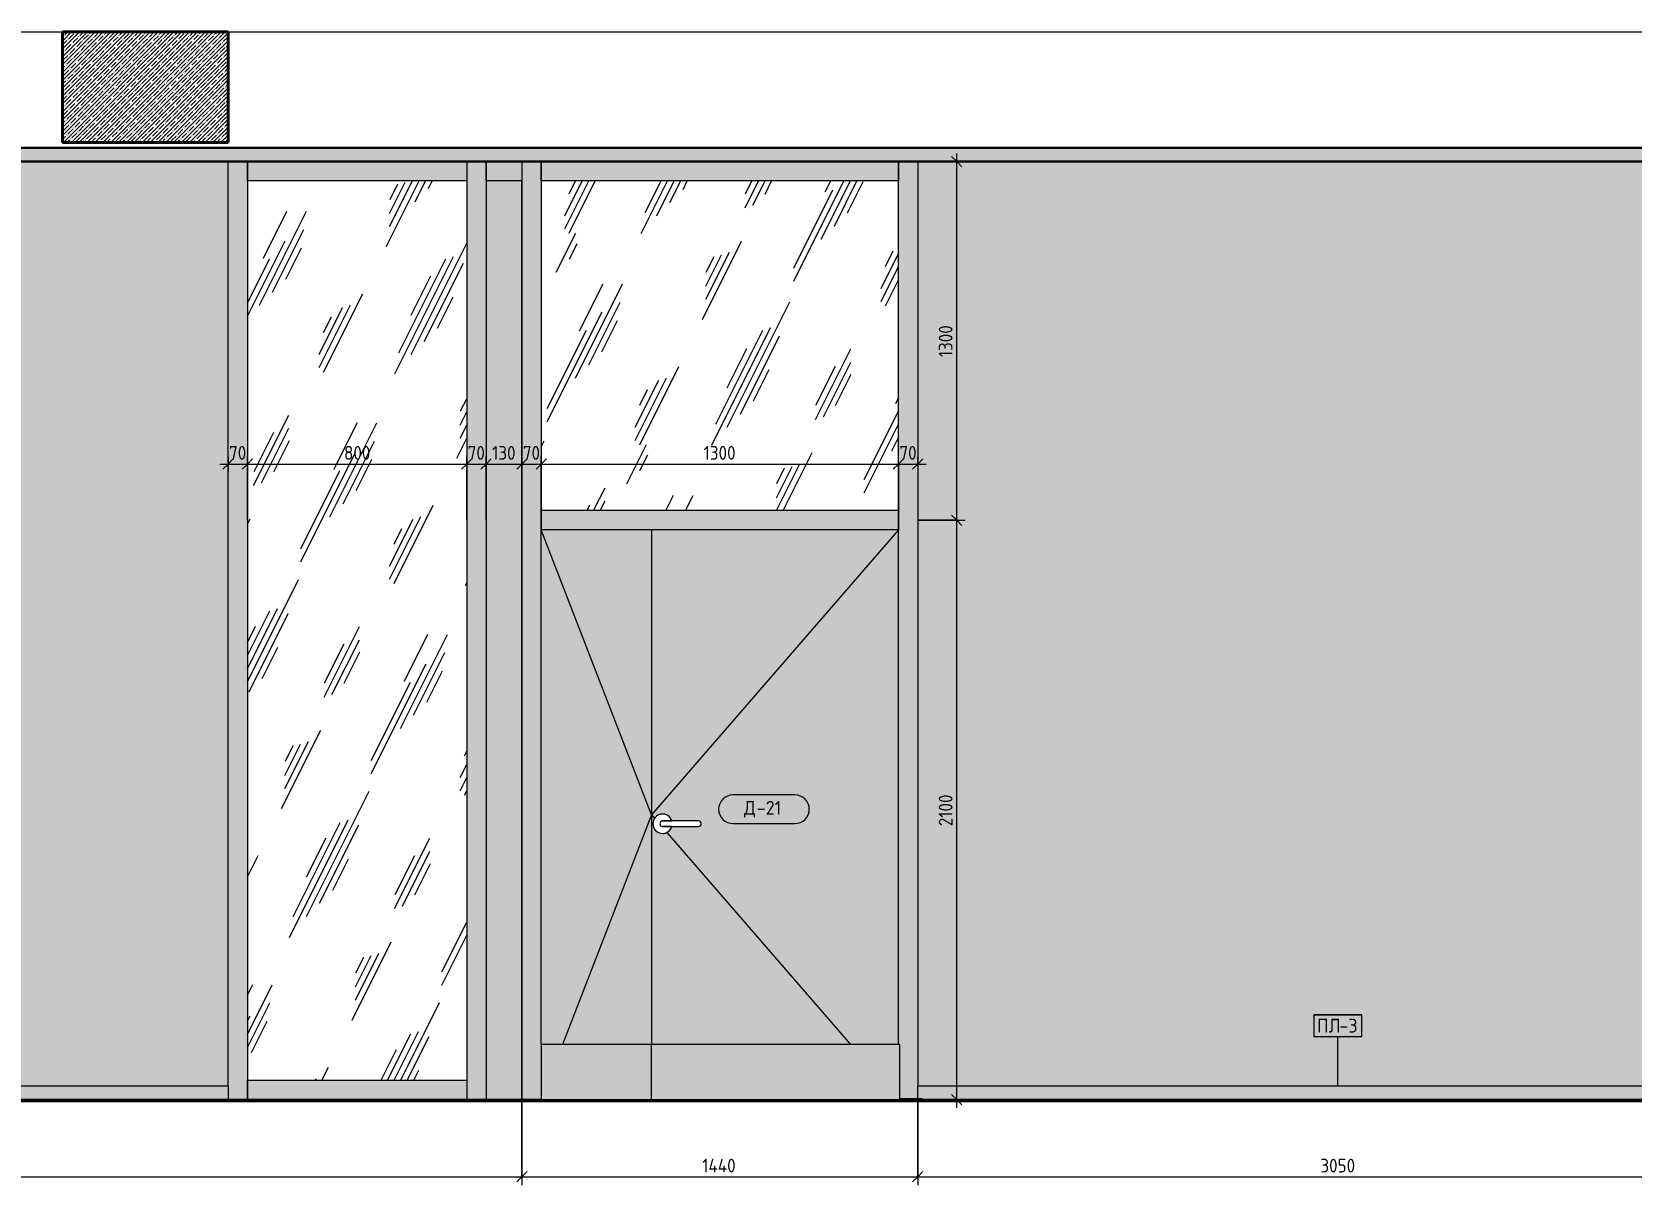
# Model space of a CAD drawing. Header units: millimetres. Extents: x 17333 to 113510, y -1987 to 15924.
# Drawn here: x 95880 to 101677, y 8091 to 12270 of the extents above; entities that cross this region are included whole.
import ezdxf

# ---------------------------------------------------------------- set-up
doc = ezdxf.new("R2010")
doc.units = ezdxf.units.MM
for name, color, linetype, lineweight in [('A-ANNO-DIMS', 7, 'Continuous', 9), ('A-ANNO-DIMS-25', 7, 'Continuous', 9), ('A-DETL', 7, 'Continuous', 9), ('A-DOOR', 7, 'Continuous', 9), ('A-DOOR-IDEN', 7, 'Continuous', 9), ('A-FLOR', 7, 'Continuous', 9), ('A-GENM', 7, 'Continuous', 9), ('A-GENM-IDEN', 7, 'Continuous', 9), ('A-GLAZ-CURT', 7, 'Continuous', 9), ('A-GLAZ-CWMG', 7, 'Continuous', 9), ('A-WALL-PATT', 7, 'Continuous', 9), ('I-WALL', 7, 'Continuous', 9)]:
    doc.layers.add(name, color=color, linetype=linetype, lineweight=lineweight)
for name, color, linetype, lineweight, true_color in [('A-CLNG-1', 7, 'Continuous', 9, 0x787878), ('A-CLNG-FNSH-1', 7, 'Continuous', 30, 0x3c3c3c), ('A-DETL-GENF-1', 7, 'Continuous', 9, 0xffffff), ('A-FLOR-1', 7, 'Continuous', 9, 0x787878), ('A-FLOR-FNSH-1', 7, 'Continuous', 30, 0x3c3c3c), ('A-FLOR-FNSH-3', 7, 'Continuous', 40, 0x3c3c3c)]:
    doc.layers.add(name, color=color, linetype=linetype, lineweight=lineweight, true_color=true_color)
doc.styles.add('GOST Common_2', font='GOST_Common.ttf', dxfattribs={"height": 50})
doc.styles.add('ISOCPEUR_3', font='isocpeur.ttf', dxfattribs={"width": 0.9, "height": 50})
doc.dimstyles.new('ISO-2_0_0_9К_Средний_округл2_1', dxfattribs={"dimscale": 304.8, "dimtxt": 49.799059, "dimasz": 0.123031, "dimexe": 0.098425, "dimexo": 0, "dimgap": 0, "dimtad": 1, "dimdec": 0, "dimrnd": 10, "dimzin": 0, "dimdsep": 46, "dimtxsty": 'ISOCPEUR_3', "dimblk1": 'OBLIQUE', "dimblk2": 'OBLIQUE', "dimsah": 1, "dimcen": 0.09, "dimdle": 0.098425, "dimazin": 0, "dimtfac": 1, "dimtdec": 4, "dimtix": 1, "dimtmove": 0, "dimatfit": 3, "dimfxl": 1, "dimtvp": 1, "dimtolj": 1, "dimtzin": 0, "dimarcsym": 2})
pattern_1 = [(63.435, (63.5, 31.75), (-255.583, 766.7475), [317.5, -190.5, 317.5, -190.5, -403.903]), (63.435, (63.5, 31.75), (-255.583, 766.7475), [-1016, 127, -276.903]), (63.435, (47.6, 47.6), (-255.583, 766.7475), [254, -317.5, 190.5, -190.5, -467.403]), (63.435, (47.6, 47.6), (-255.583, 766.7475), [-952.5, 222.25, -245.153]), (63.435, (47.6, 95.25), (-255.583, 766.7475), [190.5, -381, 127, -190.5, -530.903]), (63.435, (47.6, 95.25), (-255.583, 766.7475), [-889, 285.75, -245.153]), (63.435, (95.25, 47.6), (-255.583, 766.7475), [190.5, -381, 158.75, -6404.653]), (63.435, (142.9, 95.25), (-255.583, 766.7475), [95.25, -476.25, 63.5, -6499.903]), (63.435, (63.5, 174.6), (-255.583, 766.7475), [63.5, -476.25, 63.5, -254, -562.653]), (63.435, (63.5, 174.6), (-255.583, 766.7475), [-857.25, 158.75, -403.903]), (63.435, (349.25, 127), (-255.583, 766.7475), [317.5, -476.25, 381, -251.503]), (63.435, (349.25, 79.4), (-255.583, 766.7475), [444.5, -317.5, 476.25, -188.003]), (63.435, (381, 95.25), (-255.583, 766.7475), [508, -254, 381, -276.903]), (63.435, (428.6, 142.9), (-255.583, 766.7475), [317.5, -444.5, 254, -403.903]), (63.435, (381, 238.1), (-255.583, 766.7475), [158.75, -635, 190.5, -435.653]), (63.435, (476.25, 190.5), (-255.583, 766.7475), [127, -635, 127, -530.903])]

# ---------------------------------------------------------------- blocks, each defined once
blk = doc.blocks.new('Плинтус - Плинтус темный _ст_школа_-33413382-Развертка 3_18-4')
at = {"layer": 'A-GENM'}
blk.add_hatch(color=256, dxfattribs=at).paths.add_polyline_path([(-33995.4, 8400), (-33010, 8400), (-33010, 8450), (-38504, 8450), (-38504, 8410), (-38498.9, 8410), (-38498.9, 8404), (-38504, 8404), (-38504, 8402), (-37568, 8402), (-37568, 8400), (-34563.5, 8400)])
for p, q in [((-38504, 8450), (-33010, 8450)), ((-33010, 8450), (-33010, 8400))]:
    blk.add_line(p, q, dxfattribs=at)
blk = doc.blocks.new('Плинтус - Плинтус темный _ст_школа_-33413198-Развертка 3_18-4')
at = {"layer": 'A-GENM'}
blk.add_hatch(color=256, dxfattribs=at).paths.add_polyline_path([(-27745.9, 8400), (-27465, 8400), (-27465, 8450), (-30510, 8450), (-30510, 8402), (-30494.4, 8402), (-30494.4, 8400), (-28314, 8400)])
for p, q in [((-30510, 8450), (-27465, 8450)), ((-30510, 8402), (-30510, 8450)), ((-27465, 8450), (-27465, 8400))]:
    blk.add_line(p, q, dxfattribs=at)
blk = doc.blocks.new('Прямоугольный импост - 50 x 70 мм-31700031-Развертка 3_18-4')
at = {"layer": 'A-GLAZ-CWMG'}
blk.add_hatch(color=256, dxfattribs=at).paths.add_polyline_path([(-32990, 8400), (-32940, 8400), (-32940, 10500), (-33010, 10500), (-33010, 8400)])
blk.add_line((-32940, 10500), (-32940, 8400), dxfattribs=at)
blk = doc.blocks.new('Дверь_Витражная_остекление_ - ДВН_ДАО_Главный вход_1200 в свету-31742133-Развертка 3_18-4')
at = {"layer": 'A-DOOR'}
blk.add_hatch(color=256, dxfattribs=at).paths.add_polyline_path([(-31875, 8600), (-31475, 8600), (-31475, 10465), (-31875, 10465), (-31875, 10332.6)])
h = blk.add_hatch(color=256, dxfattribs=at)
h.paths.add_polyline_path([(-31475, 8600), (-30580, 8600), (-30580, 10465), (-31475, 10465), (-31475, 9363.7)])
h.paths.add_polyline_path([(-31435, 9365), (-31444.5, 9366.3), (-31452.8, 9369.9), (-31459.9, 9375.4), (-31465.4, 9382.7), (-31468.8, 9391), (-31470, 9400), (-31468.8, 9409.1), (-31465.3, 9417.5), (-31459.7, 9424.7), (-31452.5, 9430.3), (-31444.1, 9433.8), (-31435, 9435), (-31425.9, 9433.8), (-31417.5, 9430.3), (-31409.9, 9424.3), (-31404.7, 9417.5), (-31401.5, 9410), (-31303.6, 9409.8), (-31301.4, 9409.2), (-31299.7, 9408.4), (-31297.7, 9406.7), (-31296.3, 9405), (-31295.3, 9402.6), (-31295, 9400), (-31295.3, 9397.4), (-31296.9, 9394.3), (-31297.9, 9392.9), (-31300.5, 9391.1), (-31302.4, 9390.3), (-31306.1, 9390), (-31401.5, 9390), (-31405.1, 9381.7), (-31410.8, 9374.7), (-31418.1, 9369.3), (-31426.5, 9366), (-31435, 9365)])
for p, q in [((-31875, 8600), (-31875, 10465)), ((-31475, 10465), (-31875, 10465)), ((-30580, 10465), (-31475, 9432.5)), ((-31475, 10465), (-31475, 8600)), ((-31475, 9432.5), (-31463.8, 9419.5)), ((-31305, 9410), (-31435, 9410)), ((-31435, 9410), (-31401.5, 9410)), ((-31320, 9410), (-31420, 9410)), ((-31435, 9390), (-31305, 9390)), ((-31401.5, 9390), (-31435, 9390)), ((-31420, 9390), (-31320, 9390)), ((-31419.7, 9368.7), (-30753.4, 8600))]:
    blk.add_line(p, q, dxfattribs=at)
at = {"layer": 'A-DOOR', "flags": 128}
for points in [[(-31420, 9410), (-31420.6, 9410), (-31421.2, 9410), (-31421.8, 9410), (-31422.4, 9410), (-31423, 9410), (-31423.6, 9410), (-31424.1, 9410), (-31424.7, 9410), (-31425.3, 9410), (-31425.8, 9410), (-31426.4, 9410), (-31426.9, 9410), (-31427.5, 9410), (-31428, 9410), (-31428.5, 9410), (-31429, 9410), (-31429.4, 9410), (-31429.9, 9410), (-31430.3, 9410), (-31430.8, 9410), (-31431.2, 9410), (-31431.6, 9410), (-31431.9, 9410), (-31432.3, 9410), (-31432.6, 9410), (-31432.9, 9410), (-31433.2, 9410), (-31433.5, 9410), (-31433.8, 9410), (-31434, 9410), (-31434.2, 9410), (-31434.4, 9410), (-31434.5, 9410), (-31434.7, 9410), (-31434.8, 9410), (-31434.9, 9410), (-31434.9, 9410), (-31435, 9410), (-31435, 9410)], [(-31305, 9410), (-31305, 9410), (-31305.1, 9410), (-31305.2, 9410), (-31305.3, 9410), (-31305.4, 9410), (-31305.6, 9410), (-31305.8, 9410), (-31306, 9410), (-31306.2, 9410), (-31306.4, 9410), (-31306.7, 9410), (-31307, 9410), (-31307.3, 9410), (-31307.6, 9410), (-31308, 9410), (-31308.3, 9410), (-31308.7, 9410), (-31309.1, 9410), (-31309.5, 9410), (-31310, 9410), (-31310.4, 9410), (-31310.9, 9410), (-31311.4, 9410), (-31311.9, 9410), (-31312.4, 9410), (-31312.9, 9410), (-31313.5, 9410), (-31314, 9410), (-31314.6, 9410), (-31315.1, 9410), (-31315.7, 9410), (-31316.3, 9410), (-31316.9, 9410), (-31317.5, 9410), (-31318, 9410), (-31318.6, 9410), (-31319.2, 9410), (-31319.8, 9410), (-31320, 9410)], [(-31435, 9390), (-31435, 9390), (-31434.9, 9390), (-31434.8, 9390), (-31434.7, 9390), (-31434.6, 9390), (-31434.4, 9390), (-31434.2, 9390), (-31434, 9390), (-31433.8, 9390), (-31433.6, 9390), (-31433.3, 9390), (-31433, 9390), (-31432.7, 9390), (-31432.4, 9390), (-31432, 9390), (-31431.7, 9390), (-31431.3, 9390), (-31430.9, 9390), (-31430.5, 9390), (-31430, 9390), (-31429.6, 9390), (-31429.1, 9390), (-31428.6, 9390), (-31428.1, 9390), (-31427.6, 9390), (-31427.1, 9390), (-31426.5, 9390), (-31426, 9390), (-31425.4, 9390), (-31424.9, 9390), (-31424.3, 9390), (-31423.7, 9390), (-31423.1, 9390), (-31422.5, 9390), (-31422, 9390), (-31421.4, 9390), (-31420.8, 9390), (-31420.2, 9390), (-31420, 9390)], [(-31320, 9390), (-31319.4, 9390), (-31318.8, 9390), (-31318.2, 9390), (-31317.6, 9390), (-31317, 9390), (-31316.4, 9390), (-31315.9, 9390), (-31315.3, 9390), (-31314.7, 9390), (-31314.2, 9390), (-31313.6, 9390), (-31313.1, 9390), (-31312.5, 9390), (-31312, 9390), (-31311.5, 9390), (-31311, 9390), (-31310.6, 9390), (-31310.1, 9390), (-31309.7, 9390), (-31309.2, 9390), (-31308.8, 9390), (-31308.4, 9390), (-31308.1, 9390), (-31307.7, 9390), (-31307.4, 9390), (-31307.1, 9390), (-31306.8, 9390), (-31306.5, 9390), (-31306.2, 9390), (-31306, 9390), (-31305.8, 9390), (-31305.6, 9390), (-31305.5, 9390), (-31305.3, 9390), (-31305.2, 9390), (-31305.1, 9390), (-31305.1, 9390), (-31305, 9390), (-31305, 9390)]]:
    blk.add_lwpolyline(points, dxfattribs=at)
at = {"layer": 'A-DOOR'}
for centre, radius, start, end in [((-31435, 9400), 35, 16.60155, 180), ((-31435, 9400), 35, 180, 343.39845), ((-31435, 9400), 35, 120, 120.63567), ((-31435, 9400), 10, 90, 270), ((-31435, 9400), 10, 90, 270), ((-31435, 9400), 35, 98.57665, 105), ((-31435, 9400), 35, 83.54466, 90), ((-31435, 9400), 35, 68.54049, 75.51214), ((-31435, 9400), 35, 53.55435, 60.58518), ((-31435, 9400), 35, 38.58053, 45.65819), ((-31435, 9400), 35, 23.85004, 30.73116), ((-31305, 9400), 10, 270, 90), ((-31435, 9400), 35, 239.36433, 240), ((-31435, 9400), 35, 255, 261.42335), ((-31435, 9400), 35, 270, 276.45534), ((-31435, 9400), 35, 284.48786, 291.45951), ((-31435, 9400), 35, 299.41482, 306.44565), ((-31435, 9400), 35, 314.34181, 321.41947), ((-31435, 9400), 35, 329.26884, 336.14996)]:
    blk.add_arc(centre, radius, start, end, dxfattribs=at)
blk = doc.blocks.new('Прямоугольный импост - 50 x 70 мм-31720913-Развертка 3_18-4')
at = {"layer": 'A-GLAZ-CWMG'}
blk.add_hatch(color=256, dxfattribs=at).paths.add_polyline_path([(-32145, 11730), (-32145, 11800), (-32940, 11800), (-32940, 11730), (-32859.1, 11730)])
for p, q in [((-32940, 11730), (-32940, 11800)), ((-32145, 11800), (-32145, 11730)), ((-32145, 11730), (-32940, 11730))]:
    blk.add_line(p, q, dxfattribs=at)
blk = doc.blocks.new('Системная панель - Стемалит - 40мм-32257327-Развертка 3_18-4')
at = {"layer": 'A-GLAZ-CURT'}
blk.add_hatch(color=256, dxfattribs=at).paths.add_polyline_path([(-32075, 8400), (-31984.5, 8400), (-31984.5, 8402), (-31945, 8402), (-31945, 11730), (-32075, 11730), (-32075, 8402)])
for p, q in [((-31945, 11730), (-32075, 11730)), ((-32075, 11730), (-32075, 10500)), ((-31945, 10500), (-31945, 11730)), ((-32075, 10500), (-32075, 8400)), ((-31945, 8402), (-31945, 10500))]:
    blk.add_line(p, q, dxfattribs=at)
blk = doc.blocks.new('Прямоугольный импост - 50 x 70 мм-31701710-Развертка 3_18-4')
at = {"layer": 'A-GLAZ-CWMG'}
blk.add_hatch(color=256, dxfattribs=at).paths.add_polyline_path([(-30580, 11730), (-30580, 11800), (-31875, 11800), (-31875, 11730), (-30586.6, 11730)])
for p, q in [((-31875, 11730), (-31875, 11800)), ((-30580, 11800), (-30580, 11730)), ((-30580, 11730), (-31875, 11730))]:
    blk.add_line(p, q, dxfattribs=at)
blk = doc.blocks.new('Прямоугольный импост - 50 x 70 мм-31687886-Развертка 3_18-4')
at = {"layer": 'A-GLAZ-CWMG'}
blk.add_hatch(color=256, dxfattribs=at).paths.add_polyline_path([(-31908.9, 8402), (-31875, 8402), (-31875, 10500), (-31945, 10500), (-31945, 8402)])
for p, q in [((-31945, 10500), (-31945, 8402)), ((-31875, 10500), (-31875, 10465))]:
    blk.add_line(p, q, dxfattribs=at)
blk = doc.blocks.new('Системная панель - Стекло - 40мм-32257328-Развертка 3_18-4')
at = {"layer": 'A-GLAZ-CURT'}
h = blk.add_hatch(dxfattribs=at)
h.set_pattern_fill('FP_17', color=256, style=0, pattern_type=2)
h.set_pattern_definition(pattern_1)
h.paths.add_polyline_path([(-30955.7, 10535), (-30580, 10535), (-30580, 11730), (-31875, 11730), (-31875, 10535), (-31475, 10535)])
blk = doc.blocks.new('Прямоугольный импост - 50 x 70 мм-31701779-Развертка 3_18-4')
at = {"layer": 'A-GLAZ-CWMG'}
blk.add_hatch(color=256, dxfattribs=at).paths.add_polyline_path([(-30531.2, 8402), (-30510, 8402), (-30510, 10500), (-30580, 10500), (-30580, 8600), (-30575, 8600), (-30575, 8402)])
blk.add_line((-30580, 8600), (-30580, 10500), dxfattribs=at)
blk = doc.blocks.new('Прямоугольный импост - 50 x 70 мм-31693698-Развертка 3_18-4')
at = {"layer": 'A-GLAZ-CWMG'}
blk.add_hatch(color=256, dxfattribs=at).paths.add_polyline_path([(-31722.8, 10465), (-30580, 10465), (-30580, 10535), (-31875, 10535), (-31875, 10465)])
for p, q in [((-31875, 10465), (-31875, 10535)), ((-30580, 10535), (-31875, 10535)), ((-30580, 10535), (-30580, 10465)), ((-30580, 10465), (-31475, 10465))]:
    blk.add_line(p, q, dxfattribs=at)
blk = doc.blocks.new('Прямоугольный импост - 50 x 70 мм-32257329-Развертка 3_18-4')
at = {"layer": 'A-GLAZ-CWMG'}
blk.add_hatch(color=256, dxfattribs=at).paths.add_polyline_path([(-32990, 10500), (-32940, 10500), (-32940, 11800), (-33010, 11800), (-33010, 10500)])
blk.add_line((-32940, 11800), (-32940, 10500), dxfattribs=at)
blk = doc.blocks.new('Прямоугольный импост - 50 x 70 мм-32257330-Развертка 3_18-4')
at = {"layer": 'A-GLAZ-CWMG'}
blk.add_hatch(color=256, dxfattribs=at).paths.add_polyline_path([(-30580, 10500), (-30510, 10500), (-30510, 11800), (-30580, 11800), (-30580, 11132.1)])
blk.add_line((-30580, 10500), (-30580, 11800), dxfattribs=at)
blk = doc.blocks.new('Прямоугольный импост - 50 x 70 мм-32257325-Развертка 3_18-4')
at = {"layer": 'A-GLAZ-CWMG'}
blk.add_hatch(color=256, dxfattribs=at).paths.add_polyline_path([(-31875, 10500), (-31875, 11800), (-31945, 11800), (-31945, 10500)])
for p, q in [((-31945, 11800), (-31945, 10500)), ((-31875, 11800), (-31875, 10500))]:
    blk.add_line(p, q, dxfattribs=at)
blk = doc.blocks.new('Системная панель - Стекло - 40мм-32257331-Развертка 3_18-4')
at = {"layer": 'A-GLAZ-CURT'}
h = blk.add_hatch(dxfattribs=at)
h.set_pattern_fill('FP_17', color=256, style=0, pattern_type=2)
h.set_pattern_definition(pattern_1)
h.paths.add_polyline_path([(-32145, 8470), (-32145, 11730), (-32940, 11730), (-32940, 8470), (-32859.1, 8470)])
blk = doc.blocks.new('Прямоугольный импост - 50 x 70 мм-31701712-Развертка 3_18-4')
at = {"layer": 'A-GLAZ-CWMG'}
blk.add_hatch(color=256, dxfattribs=at).paths.add_polyline_path([(-31945, 11730), (-31945, 11800), (-32075, 11800), (-32075, 11730)])
for p, q in [((-32075, 11730), (-32075, 11800)), ((-31945, 11800), (-31945, 11730)), ((-31945, 11730), (-32075, 11730))]:
    blk.add_line(p, q, dxfattribs=at)
blk = doc.blocks.new('Прямоугольный импост - 50 x 70 мм-31702100-Развертка 3_18-4')
at = {"layer": 'A-GLAZ-CWMG'}
blk.add_hatch(color=256, dxfattribs=at).paths.add_polyline_path([(-32075, 8400), (-32075, 10500), (-32145, 10500), (-32145, 8400)])
for p, q in [((-32145, 10500), (-32145, 8400)), ((-32075, 10500), (-32075, 8400))]:
    blk.add_line(p, q, dxfattribs=at)
blk = doc.blocks.new('Прямоугольный импост - 50 x 70 мм-32257326-Развертка 3_18-4')
at = {"layer": 'A-GLAZ-CWMG'}
blk.add_hatch(color=256, dxfattribs=at).paths.add_polyline_path([(-32075, 10500), (-32075, 11800), (-32145, 11800), (-32145, 10500)])
for p, q in [((-32145, 11800), (-32145, 10500)), ((-32075, 11800), (-32075, 10500))]:
    blk.add_line(p, q, dxfattribs=at)
blk = doc.blocks.new('Прямоугольный импост - 50 x 70 мм-31720914-Развертка 3_18-4')
at = {"layer": 'A-GLAZ-CWMG'}
blk.add_hatch(color=256, dxfattribs=at).paths.add_polyline_path([(-32940, 8400), (-32145, 8400), (-32145, 8470), (-32940, 8470)])
for p, q in [((-32940, 8400), (-32940, 8470)), ((-32940, 8470), (-32145, 8470)), ((-32145, 8470), (-32145, 8400))]:
    blk.add_line(p, q, dxfattribs=at)
blk = doc.blocks.new('DIMBLOCK55-Развертка 3_18-4')
at = {"layer": 'A-ANNO-DIMS-25'}
for p, q in [((91081.4, 8400), (91081.4, 8090.5)), ((91081.4, 8120.5), (91081.4, 8400)), ((97656.4, 8400), (97656.4, 8090.5)), ((97656.4, 8120.5), (97656.4, 8400)), ((91051.4, 8120.5), (97656.4, 8120.5))]:
    blk.add_line(p, q, dxfattribs=at)
at = {"layer": 'A-ANNO-DIMS-25', "lineweight": 20}
for p, q in [((91081.4, 8120.5), (91062.6, 8101.8)), ((91081.4, 8120.5), (91100.1, 8139.3)), ((97656.4, 8120.5), (97637.6, 8101.8)), ((97656.4, 8120.5), (97675.1, 8139.3))]:
    blk.add_line(p, q, dxfattribs=at)
at = {"layer": 'A-ANNO-DIMS-25', "color": 0, "insert": (94305.7, 8185.8), "char_height": 50, "width": 151.696, "attachment_point": 1, "line_spacing_factor": 1.149209, "style": 'ISOCPEUR_3'}
blk.add_mtext('6580', dxfattribs=at)
blk = doc.blocks.new('_Oblique')
at = {"color": 0, "linetype": 'ByBlock', "lineweight": -2}
blk.add_line((-0.5, -0.5), (0.5, 0.5), dxfattribs=at)
blk = doc.blocks.new('DIMBLOCK56-Развертка 3_18-4')
at = {"layer": 'A-ANNO-DIMS-25'}
for p, q in [((97656.4, 8400), (97656.4, 8090.5)), ((97656.4, 8120.5), (97656.4, 8400)), ((99091.4, 8400), (99091.4, 8090.5)), ((99091.4, 8120.5), (99091.4, 8400)), ((97656.4, 8120.5), (99091.4, 8120.5))]:
    blk.add_line(p, q, dxfattribs=at)
at = {"layer": 'A-ANNO-DIMS-25', "lineweight": 20}
for p, q in [((97656.4, 8120.5), (97637.6, 8101.8)), ((97656.4, 8120.5), (97675.1, 8139.3)), ((99091.4, 8120.5), (99072.6, 8101.8)), ((99091.4, 8120.5), (99110.1, 8139.3))]:
    blk.add_line(p, q, dxfattribs=at)
at = {"layer": 'A-ANNO-DIMS-25', "color": 0, "insert": (98310.2, 8185.8), "char_height": 50, "width": 152.845, "attachment_point": 1, "line_spacing_factor": 1.149209, "style": 'ISOCPEUR_3'}
blk.add_mtext('1440', dxfattribs=at)
blk = doc.blocks.new('DIMBLOCK57-Развертка 3_18-4')
at = {"layer": 'A-ANNO-DIMS-25'}
for p, q in [((99091.4, 8400), (99091.4, 8090.5)), ((99091.4, 8120.5), (99091.4, 8400)), ((102136.4, 8400), (102136.4, 8090.5)), ((102136.4, 8120.5), (102136.4, 8400)), ((99091.4, 8120.5), (102136.4, 8120.5))]:
    blk.add_line(p, q, dxfattribs=at)
at = {"layer": 'A-ANNO-DIMS-25', "lineweight": 20}
for p, q in [((99091.4, 8120.5), (99072.6, 8101.8)), ((99091.4, 8120.5), (99110.1, 8139.3)), ((102136.4, 8120.5), (102117.6, 8101.8)), ((102136.4, 8120.5), (102155.1, 8139.3))]:
    blk.add_line(p, q, dxfattribs=at)
at = {"layer": 'A-ANNO-DIMS-25', "color": 0, "insert": (100550.7, 8185.8), "char_height": 50, "width": 151.696, "attachment_point": 1, "line_spacing_factor": 1.149209, "style": 'ISOCPEUR_3'}
blk.add_mtext('3050', dxfattribs=at)
blk = doc.blocks.new('Mark Reiling - Mark Reiling-26174330-Развертка 3_18-4')
at = {"layer": 'A-GENM-IDEN'}
for p, q in [((-29074.2, 8708), (-29074.2, 8629.2)), ((-29074.2, 8708), (-28900.8, 8708)), ((-28900.8, 8708), (-29074.2, 8708)), ((-29074.2, 8708), (-29074.2, 8629.2)), ((-28900.8, 8629.2), (-28900.8, 8708)), ((-28900.8, 8629.2), (-28900.8, 8708)), ((-29074.2, 8629.2), (-28900.8, 8629.2)), ((-29074.2, 8629.2), (-28900.8, 8629.2))]:
    blk.add_line(p, q, dxfattribs=at)
blk = doc.blocks.new('М_двери - Типоразмер_рамка-25223575-Развертка 3_18-4')
at = {"layer": 'A-DOOR-IDEN'}
for p, q in [((-26802.6, 9699), (-27027.4, 9699)), ((-27027.4, 9595), (-26802.6, 9595))]:
    blk.add_line(p, q, dxfattribs=at)
for centre, start, end in [((-27027.4, 9647), 90, 270), ((-26802.6, 9647), 270, 90)]:
    blk.add_arc(centre, 52, start, end, dxfattribs=at)
blk = doc.blocks.new('DIMBLOCK68-Развертка 3_18-4')
at = {"layer": 'A-ANNO-DIMS-25'}
for p, q in [((96591.4, 10730.5), (96591.4, 10674)), ((96591.4, 10704), (96591.4, 10730.5)), ((96661.4, 10500), (96661.4, 10734)), ((96561.4, 10704), (96661.4, 10704)), ((96661.4, 10704), (96661.4, 10500))]:
    blk.add_line(p, q, dxfattribs=at)
at = {"layer": 'A-ANNO-DIMS-25', "lineweight": 20}
for p, q in [((96591.4, 10704), (96572.6, 10685.2)), ((96591.4, 10704), (96610.1, 10722.7)), ((96661.4, 10704), (96642.6, 10685.2)), ((96661.4, 10704), (96680.1, 10722.7))]:
    blk.add_line(p, q, dxfattribs=at)
at = {"layer": 'A-ANNO-DIMS-25', "color": 0, "insert": (96594.8, 10769.3), "char_height": 50, "width": 75.848, "attachment_point": 1, "line_spacing_factor": 1.149209, "style": 'ISOCPEUR_3'}
blk.add_mtext('70', dxfattribs=at)
blk = doc.blocks.new('DIMBLOCK69-Развертка 3_18-4')
at = {"layer": 'A-ANNO-DIMS-25'}
for p, q in [((96661.4, 10500), (96661.4, 10734)), ((97456.4, 10500), (97456.4, 10734)), ((96661.4, 10704), (97456.4, 10704)), ((96661.4, 10704), (96661.4, 10500)), ((97456.4, 10704), (97456.4, 10500))]:
    blk.add_line(p, q, dxfattribs=at)
at = {"layer": 'A-ANNO-DIMS-25', "lineweight": 20}
for p, q in [((96661.4, 10704), (96642.6, 10685.2)), ((96661.4, 10704), (96680.1, 10722.7)), ((97456.4, 10704), (97437.6, 10685.2)), ((97456.4, 10704), (97475.1, 10722.7))]:
    blk.add_line(p, q, dxfattribs=at)
at = {"layer": 'A-ANNO-DIMS-25', "color": 0, "insert": (97011.5, 10769.3), "char_height": 50, "width": 113.772, "attachment_point": 1, "line_spacing_factor": 1.149209, "style": 'ISOCPEUR_3'}
blk.add_mtext('800', dxfattribs=at)
blk = doc.blocks.new('DIMBLOCK70-Развертка 3_18-4')
at = {"layer": 'A-ANNO-DIMS-25'}
for p, q in [((97456.4, 10500), (97456.4, 10734)), ((97526.4, 10500), (97526.4, 10734)), ((97456.4, 10704), (97526.4, 10704)), ((97456.4, 10704), (97456.4, 10500)), ((97526.4, 10704), (97526.4, 10500))]:
    blk.add_line(p, q, dxfattribs=at)
at = {"layer": 'A-ANNO-DIMS-25', "lineweight": 20}
for p, q in [((97456.4, 10704), (97437.6, 10685.2)), ((97456.4, 10704), (97475.1, 10722.7)), ((97526.4, 10704), (97507.6, 10685.2)), ((97526.4, 10704), (97545.1, 10722.7))]:
    blk.add_line(p, q, dxfattribs=at)
at = {"layer": 'A-ANNO-DIMS-25', "color": 0, "insert": (97459.8, 10769.3), "char_height": 50, "width": 75.848, "attachment_point": 1, "line_spacing_factor": 1.149209, "style": 'ISOCPEUR_3'}
blk.add_mtext('70', dxfattribs=at)
blk = doc.blocks.new('DIMBLOCK71-Развертка 3_18-4')
at = {"layer": 'A-ANNO-DIMS-25'}
for p, q in [((97526.4, 10500), (97526.4, 10734)), ((97656.4, 10500), (97656.4, 10734)), ((97526.4, 10704), (97656.4, 10704)), ((97526.4, 10704), (97526.4, 10500)), ((97656.4, 10704), (97656.4, 10500))]:
    blk.add_line(p, q, dxfattribs=at)
at = {"layer": 'A-ANNO-DIMS-25', "lineweight": 20}
for p, q in [((97526.4, 10704), (97507.6, 10685.2)), ((97526.4, 10704), (97545.1, 10722.7)), ((97656.4, 10704), (97637.6, 10685.2)), ((97656.4, 10704), (97675.1, 10722.7))]:
    blk.add_line(p, q, dxfattribs=at)
at = {"layer": 'A-ANNO-DIMS-25', "color": 0, "insert": (97548.3, 10769.3), "char_height": 50, "width": 103.429, "attachment_point": 1, "line_spacing_factor": 1.149209, "style": 'ISOCPEUR_3'}
blk.add_mtext('130', dxfattribs=at)
blk = doc.blocks.new('DIMBLOCK72-Развертка 3_18-4')
at = {"layer": 'A-ANNO-DIMS-25'}
for p, q in [((97656.4, 10500), (97656.4, 10734)), ((97726.4, 10505), (97726.4, 10734)), ((97656.4, 10704), (97726.4, 10704)), ((97656.4, 10704), (97656.4, 10500)), ((97726.4, 10704), (97726.4, 10505))]:
    blk.add_line(p, q, dxfattribs=at)
at = {"layer": 'A-ANNO-DIMS-25', "lineweight": 20}
for p, q in [((97656.4, 10704), (97637.6, 10685.2)), ((97656.4, 10704), (97675.1, 10722.7)), ((97726.4, 10704), (97707.6, 10685.2)), ((97726.4, 10704), (97745.1, 10722.7))]:
    blk.add_line(p, q, dxfattribs=at)
at = {"layer": 'A-ANNO-DIMS-25', "color": 0, "insert": (97659.8, 10769.3), "char_height": 50, "width": 75.848, "attachment_point": 1, "line_spacing_factor": 1.149209, "style": 'ISOCPEUR_3'}
blk.add_mtext('70', dxfattribs=at)
blk = doc.blocks.new('DIMBLOCK73-Развертка 3_18-4')
at = {"layer": 'A-ANNO-DIMS-25'}
for p, q in [((97726.4, 10505), (97726.4, 10734)), ((99021.4, 10505), (99021.4, 10734)), ((97726.4, 10704), (99021.4, 10704)), ((97726.4, 10704), (97726.4, 10505)), ((99021.4, 10704), (99021.4, 10505))]:
    blk.add_line(p, q, dxfattribs=at)
at = {"layer": 'A-ANNO-DIMS-25', "lineweight": 20}
for p, q in [((97726.4, 10704), (97707.6, 10685.2)), ((97726.4, 10704), (97745.1, 10722.7)), ((99021.4, 10704), (99002.6, 10685.2)), ((99021.4, 10704), (99040.1, 10722.7))]:
    blk.add_line(p, q, dxfattribs=at)
at = {"layer": 'A-ANNO-DIMS-25', "color": 0, "insert": (98315, 10769.3), "char_height": 50, "width": 141.353, "attachment_point": 1, "line_spacing_factor": 1.149209, "style": 'ISOCPEUR_3'}
blk.add_mtext('1300', dxfattribs=at)
blk = doc.blocks.new('DIMBLOCK74-Развертка 3_18-4')
at = {"layer": 'A-ANNO-DIMS-25'}
for p, q in [((99021.4, 10505), (99021.4, 10734)), ((99091.4, 10730.5), (99091.4, 10674)), ((99091.4, 10704), (99091.4, 10730.5)), ((99021.4, 10704), (99121.4, 10704)), ((99021.4, 10704), (99021.4, 10505))]:
    blk.add_line(p, q, dxfattribs=at)
at = {"layer": 'A-ANNO-DIMS-25', "lineweight": 20}
for p, q in [((99021.4, 10704), (99002.6, 10685.2)), ((99021.4, 10704), (99040.1, 10722.7)), ((99091.4, 10704), (99072.6, 10685.2)), ((99091.4, 10704), (99110.1, 10722.7))]:
    blk.add_line(p, q, dxfattribs=at)
at = {"layer": 'A-ANNO-DIMS-25', "color": 0, "insert": (99024.8, 10769.3), "char_height": 50, "width": 75.848, "attachment_point": 1, "line_spacing_factor": 1.149209, "style": 'ISOCPEUR_3'}
blk.add_mtext('70', dxfattribs=at)
blk = doc.blocks.new('DIMBLOCK75-Развертка 3_18-4')
at = {"layer": 'A-ANNO-DIMS-25'}
for p, q in [((99091.4, 10500), (99262.7, 10500)), ((99232.7, 10500), (99091.4, 10500)), ((99232.7, 8370), (99232.7, 10500)), ((99091.4, 8400), (99262.7, 8400)), ((99232.7, 8400), (99091.4, 8400))]:
    blk.add_line(p, q, dxfattribs=at)
at = {"layer": 'A-ANNO-DIMS-25', "lineweight": 20}
for p, q in [((99232.7, 10500), (99214, 10518.8)), ((99232.7, 10500), (99251.5, 10481.2)), ((99232.7, 8400), (99214, 8418.7)), ((99232.7, 8400), (99251.5, 8381.2))]:
    blk.add_line(p, q, dxfattribs=at)
at = {"layer": 'A-ANNO-DIMS-25', "color": 0, "insert": (99167.4, 9391.1), "char_height": 50, "width": 141.353, "attachment_point": 1, "rotation": 90, "line_spacing_factor": 1.149209, "style": 'ISOCPEUR_3'}
blk.add_mtext('2100', dxfattribs=at)
blk = doc.blocks.new('DIMBLOCK76-Развертка 3_18-4')
at = {"layer": 'A-ANNO-DIMS-25'}
for p, q in [((99232.7, 10500), (99232.7, 11830)), ((99206.2, 11800), (99262.7, 11800)), ((99232.7, 11800), (99206.2, 11800)), ((99091.4, 10500), (99262.7, 10500)), ((99232.7, 10500), (99091.4, 10500))]:
    blk.add_line(p, q, dxfattribs=at)
at = {"layer": 'A-ANNO-DIMS-25', "lineweight": 20}
for p, q in [((99232.7, 11800), (99214, 11818.8)), ((99232.7, 11800), (99251.5, 11781.2)), ((99232.7, 10500), (99214, 10518.8)), ((99232.7, 10500), (99251.5, 10481.2))]:
    blk.add_line(p, q, dxfattribs=at)
at = {"layer": 'A-ANNO-DIMS-25', "color": 0, "insert": (99167.4, 11091.1), "char_height": 50, "width": 141.353, "attachment_point": 1, "rotation": 90, "line_spacing_factor": 1.149209, "style": 'ISOCPEUR_3'}
blk.add_mtext('1300', dxfattribs=at)

msp = doc.modelspace()

# ---------------------------------------------------------------- hatches: boundary and pattern name
at = {"layer": 'A-CLNG-1'}
msp.add_hatch(color=256, dxfattribs=at).paths.add_polyline_path([(91082.4, 11800), (109241.3, 11800), (109241.3, 11850), (91082.4, 11850)])
at = {"layer": 'A-DETL-GENF-1'}
for points in [[(97905.7, 8400), (98126.4, 8400), (98126.4, 8600), (97726.4, 8600), (97726.4, 8400), (97878.5, 8400)], [(99017, 8400), (99026.4, 8400), (99026.4, 8600), (98126.4, 8600), (98126.4, 8400), (99014.8, 8400)]]:
    msp.add_hatch(color=256, dxfattribs=at).paths.add_polyline_path(points)
at = {"layer": 'A-FLOR'}
msp.add_hatch(color=256, dxfattribs=at).paths.add_polyline_path([(97656.4, 8400), (97726.4, 8400.2), (97726.4, 8402), (97616.9, 8402), (97616.9, 8400), (97654.7, 8400)])
at = {"layer": 'A-FLOR-1'}
h = msp.add_hatch(dxfattribs=at)
h.set_pattern_fill('FP_20', color=256, style=0, pattern_type=2)
h.set_pattern_definition([(45, (129601.365, 0), (-14.25598, 14.25598), []), (45, (129615.62, 0), (-14.25598, 14.25598), [25.202, -5.04, 0.8382, -4.202])])
h.paths.add_polyline_path([(96591.4, 11870), (96591.4, 12270), (95991.4, 12270), (95991.4, 11870), (96174.1, 11870)])
msp.add_hatch(color=256, dxfattribs=at).paths.add_polyline_path([(99026.4, 8400), (99107, 8400), (99107, 8402), (99026.4, 8401.8)])
at = {"layer": 'A-WALL-PATT'}
h = msp.add_hatch(color=256, dxfattribs=at)
h.paths.add_polyline_path([(108105, 8400), (109241.3, 8400), (109241.3, 8410), (106990.4, 8410), (106990.4, 8402), (106996.5, 8402), (106996.5, 8400), (107536.9, 8400)])
h.paths.add_polyline_path([(105264.3, 8450), (105550.4, 8450), (105550.4, 11800), (99091.4, 11800), (99091.4, 8450), (102136.4, 8450), (102136.4, 10500), (103236.4, 10500), (103236.4, 8450), (104980.3, 8450)])
h.paths.add_polyline_path([(95606, 8450), (96591.4, 8450), (96591.4, 11800), (91091.9, 11800), (91091.9, 8450), (95037.8, 8450)])
h.paths.add_polyline_path([(108673.2, 8460), (109241.3, 8460), (109241.3, 10600), (108991.9, 10600), (108991.9, 11000), (109241.3, 11000), (109241.3, 11800), (106990.4, 11800), (106990.4, 8460), (108105, 8460)])
h.paths.add_polyline_path([(94791.4, 10600), (93591.4, 10600), (93591.4, 11000), (94791.4, 11000), (94791.4, 10734.8)])

# ---------------------------------------------------------------- linework, layer by layer
at = {"layer": 'A-CLNG-FNSH-1'}
for p, q in [((109241.3, 11850), (91082.4, 11850)), ((109241.3, 11801), (91082.4, 11801)), ((91082.4, 11800), (109241.3, 11800))]:
    msp.add_line(p, q, dxfattribs=at)
at = {"layer": 'A-DETL'}
for p, q in [((98126.4, 9432.5), (97726.4, 10465)), ((98126.4, 9432.5), (97803.8, 8600)), ((98126.4, 8600), (97726.4, 8600)), ((97726.4, 8600), (97726.4, 8400)), ((99026.4, 8600), (98126.4, 8600)), ((98126.4, 8400), (98126.4, 8600)), ((99026.4, 8400), (99026.4, 8600)), ((97726.4, 8400), (98126.4, 8400)), ((98126.4, 8400), (99026.4, 8400))]:
    msp.add_line(p, q, dxfattribs=at)
at = {"layer": 'A-FLOR'}
for p, q in [((91060.9, 12270), (109241.3, 12270)), ((97726.4, 8400), (91081.9, 8400)), ((97616.9, 8400), (97616.9, 8402)), ((97616.9, 8402), (97726.4, 8402)), ((105620.4, 8400), (99107, 8400))]:
    msp.add_line(p, q, dxfattribs=at)
at = {"layer": 'A-FLOR-FNSH-1'}
for p, q in [((91060.9, 8395), (109241.3, 8395)), ((99107, 8402), (99026.4, 8402)), ((99026.4, 8400), (99107, 8400)), ((99107, 8400), (99107, 8402))]:
    msp.add_line(p, q, dxfattribs=at)
at = {"layer": 'A-FLOR-FNSH-3'}
for p, q in [((96591.4, 12270), (95991.4, 12270)), ((95991.4, 12270), (95991.4, 11870)), ((96591.4, 11870), (96591.4, 12270)), ((95991.4, 11870), (96591.4, 11870))]:
    msp.add_line(p, q, dxfattribs=at)
at = {"layer": 'A-GENM-IDEN'}
msp.add_line((100613.9, 8450), (100613.9, 8628.1), dxfattribs=at)
at = {"layer": 'I-WALL'}
for p, q in [((96591.4, 8450), (96591.4, 11800)), ((99091.4, 11800), (99091.4, 8450))]:
    msp.add_line(p, q, dxfattribs=at)

# ---------------------------------------------------------------- block references
at = {"layer": 'A-DOOR'}
msp.add_blockref('Дверь_Витражная_остекление_ - ДВН_ДАО_Главный вход_1200 в свету-31742133-Развертка 3_18-4', (129601.4, 0), dxfattribs=at)
at = {"layer": 'A-DOOR-IDEN'}
msp.add_blockref('М_двери - Типоразмер_рамка-25223575-Развертка 3_18-4', (125448.9, -194.5), dxfattribs=at)
at = {"layer": 'A-GENM'}
for name in ['Плинтус - Плинтус темный _ст_школа_-33413382-Развертка 3_18-4', 'Плинтус - Плинтус темный _ст_школа_-33413198-Развертка 3_18-4']:
    msp.add_blockref(name, (129601.4, 0), dxfattribs=at)
at = {"layer": 'A-GENM-IDEN'}
msp.add_blockref('Mark Reiling - Mark Reiling-26174330-Развертка 3_18-4', (129601.4, 0), dxfattribs=at)
at = {"layer": 'A-GLAZ-CURT'}
for name in ['Системная панель - Стекло - 40мм-32257331-Развертка 3_18-4', 'Системная панель - Стемалит - 40мм-32257327-Развертка 3_18-4', 'Системная панель - Стекло - 40мм-32257328-Развертка 3_18-4']:
    msp.add_blockref(name, (129601.4, 0), dxfattribs=at)
at = {"layer": 'A-GLAZ-CWMG'}
for name in ['Прямоугольный импост - 50 x 70 мм-32257329-Развертка 3_18-4', 'Прямоугольный импост - 50 x 70 мм-31720913-Развертка 3_18-4', 'Прямоугольный импост - 50 x 70 мм-32257326-Развертка 3_18-4', 'Прямоугольный импост - 50 x 70 мм-31701712-Развертка 3_18-4', 'Прямоугольный импост - 50 x 70 мм-32257325-Развертка 3_18-4', 'Прямоугольный импост - 50 x 70 мм-31701710-Развертка 3_18-4', 'Прямоугольный импост - 50 x 70 мм-32257330-Развертка 3_18-4', 'Прямоугольный импост - 50 x 70 мм-31700031-Развертка 3_18-4', 'Прямоугольный импост - 50 x 70 мм-31702100-Развертка 3_18-4', 'Прямоугольный импост - 50 x 70 мм-31687886-Развертка 3_18-4', 'Прямоугольный импост - 50 x 70 мм-31693698-Развертка 3_18-4', 'Прямоугольный импост - 50 x 70 мм-31701779-Развертка 3_18-4', 'Прямоугольный импост - 50 x 70 мм-31720914-Развертка 3_18-4']:
    msp.add_blockref(name, (129601.4, 0), dxfattribs=at)

# ---------------------------------------------------------------- texts
at = {"layer": 'A-DOOR-IDEN', "char_height": 50, "attachment_point": 1, "style": 'GOST Common_2'}
for s, insert, width in [('\\fGOST Common|b0|i0|c204|p34|;Д', (98461.3, 9482.8), 56.118), ('-21', (98507.6, 9482.8), 118.249)]:
    msp.add_mtext(s, dxfattribs=dict(at, insert=insert, width=width))
at = {"layer": 'A-GENM-IDEN', "char_height": 50, "attachment_point": 1, "style": 'GOST Common_2'}
for s, insert, width in [('ПЛ', (100538.7, 8693), 98.207), ('-3', (100619.7, 8693), 86.181)]:
    msp.add_mtext(s, dxfattribs=dict(at, insert=insert, width=width))

# ---------------------------------------------------------------- dimensions: what is measured, and where the dimension line sits
at = {"layer": 'A-ANNO-DIMS'}
for base, p1, p2, override, picture, middle in [((99232.7, 11800), (99091.4, 10500), (99206.2, 11800), {"dimpost": '<>', "dimfxl": 1305.064688}, 'DIMBLOCK76-Развертка 3_18-4', (99207.7, 11150)), ((99232.7, 10500), (99091.4, 8400), (99091.4, 10500), {"dimpost": '<>', "dimfxl": 2100}, 'DIMBLOCK75-Развертка 3_18-4', (99207.7, 9450))]:
    dim = msp.add_linear_dim(base=base, p1=p1, p2=p2, angle=90, dimstyle='ISO-2_0_0_9К_Средний_округл2_1', override=override, dxfattribs=at)
    dim.commit()
    dim.dimension.update_dxf_attribs({"geometry": picture, "text_midpoint": middle})
for base, p1, p2, override, picture, middle in [((96661.4, 10704), (96591.4, 10730.5), (96661.4, 10500), {"dimpost": '<>', "dimfxl": 240.875703}, 'DIMBLOCK68-Развертка 3_18-4', (96626.4, 10729)), ((97456.4, 10704), (96661.4, 10500), (97456.4, 10500), {"dimpost": '<>', "dimfxl": 795}, 'DIMBLOCK69-Развертка 3_18-4', (97058.9, 10729)), ((97526.4, 10704), (97456.4, 10500), (97526.4, 10500), {"dimpost": '<>', "dimfxl": 70}, 'DIMBLOCK70-Развертка 3_18-4', (97491.4, 10729)), ((97656.4, 10704), (97526.4, 10500), (97656.4, 10500), {"dimpost": '<>', "dimfxl": 130}, 'DIMBLOCK71-Развертка 3_18-4', (97591.4, 10729)), ((97726.4, 10704), (97656.4, 10500), (97726.4, 10505), {"dimpost": '<>', "dimfxl": 70.178344}, 'DIMBLOCK72-Развертка 3_18-4', (97691.4, 10729)), ((99021.4, 10704), (97726.4, 10505), (99021.4, 10505), {"dimpost": '<>', "dimfxl": 1295}, 'DIMBLOCK73-Развертка 3_18-4', (98373.9, 10729)), ((99091.4, 10704), (99021.4, 10505), (99091.4, 10730.5), {"dimpost": '<>', "dimfxl": 236.095961}, 'DIMBLOCK74-Развертка 3_18-4', (99056.4, 10729)), ((97656.4, 8120.5), (91081.4, 8400), (97656.4, 8400), {"dimpost": '<>', "dimfxl": 6575}, 'DIMBLOCK55-Развертка 3_18-4', (94368.9, 8145.5)), ((99091.4, 8120.5), (97656.4, 8400), (99091.4, 8400), {"dimpost": '<>', "dimfxl": 1435}, 'DIMBLOCK56-Развертка 3_18-4', (98373.9, 8145.5)), ((102136.4, 8120.5), (99091.4, 8400), (102136.4, 8400), {"dimpost": '<>', "dimfxl": 3045}, 'DIMBLOCK57-Развертка 3_18-4', (100613.9, 8145.5))]:
    dim = msp.add_linear_dim(base=base, p1=p1, p2=p2, dimstyle='ISO-2_0_0_9К_Средний_округл2_1', override=override, dxfattribs=at)
    dim.commit()
    dim.dimension.update_dxf_attribs({"geometry": picture, "text_midpoint": middle})

doc.saveas('drawing.dxf')
